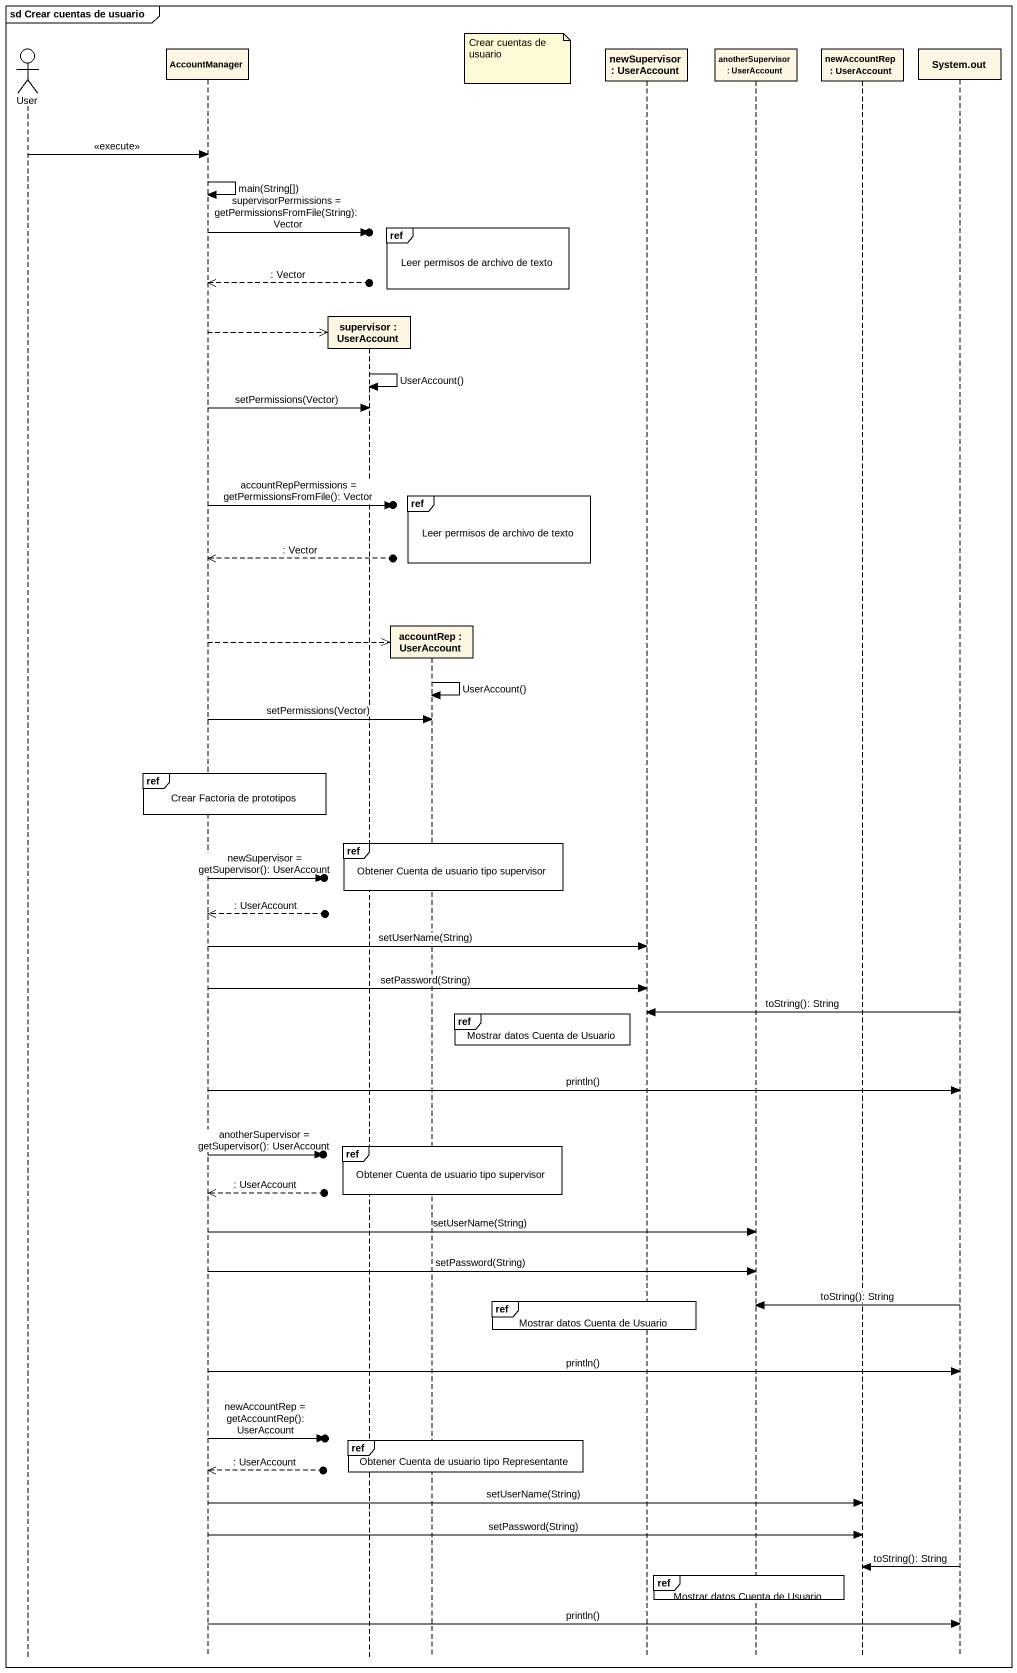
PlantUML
@startuml
mainframe sd Crear cuentas de usuario
hide footbox
actor User
participant AccountManager
participant "supervisor : UserAccount" as supervisor
participant "accountRep : UserAccount" as accountRep
participant "newSupervisor : UserAccount" as newSupervisor
participant "anotherSupervisor : UserAccount" as anotherSupervisor
participant "newAccountRep : UserAccount" as newAccountRep
participant "System.out" as System_out

note right of accountRep : Crear cuentas de usuario
User -> AccountManager : <<execute>>
AccountManager -> AccountManager : main(String[])
ref over accountRep : Leer permisos de archivo de texto
AccountManager ->o] : supervisorPermissions = getPermissionsFromFile(String): Vector
AccountManager <<--o] : : Vector
AccountManager -->> supervisor **
supervisor -> supervisor : UserAccount()
AccountManager -> supervisor : setPermissions(Vector)
ref over accountRep : Leer permisos de archivo de texto
AccountManager ->o] : accountRepPermissions = getPermissionsFromFile(): Vector
AccountManager <<--o] : : Vector
AccountManager -->> accountRep **
accountRep -> accountRep : UserAccount()
AccountManager -> accountRep : setPermissions(Vector)
ref over AccountManager : Crear Factoria de prototipos
ref over supervisor, accountRep : Obtener Cuenta de usuario tipo supervisor
AccountManager ->o] : newSupervisor = getSupervisor(): UserAccount
AccountManager <<--o] : : UserAccount
AccountManager -> newSupervisor : setUserName(String)
AccountManager -> newSupervisor : setPassword(String)
System_out -> newSupervisor : toString(): String
ref over newSupervisor : Mostrar datos Cuenta de Usuario
AccountManager -> System_out : println()
ref over supervisor, accountRep : Obtener Cuenta de usuario tipo supervisor
AccountManager ->o] : anotherSupervisor = getSupervisor(): UserAccount
AccountManager <<--o] : : UserAccount
AccountManager -> anotherSupervisor : setUserName(String)
AccountManager -> anotherSupervisor : setPassword(String)
ref over newSupervisor : Mostrar datos Cuenta de Usuario
System_out -> anotherSupervisor : toString(): String
AccountManager -> System_out : println()
AccountManager ->o] : newAccountRep = getAccountRep(): UserAccount
ref over supervisor, accountRep : Obtener Cuenta de usuario tipo Representante
AccountManager <<--o] : : UserAccount
AccountManager -> newAccountRep : setUserName(String)
AccountManager -> newAccountRep : setPassword(String)
System_out -> newAccountRep : toString(): String
ref over anotherSupervisor : Mostrar datos Cuenta de Usuario
AccountManager -> System_out : println()
@enduml
